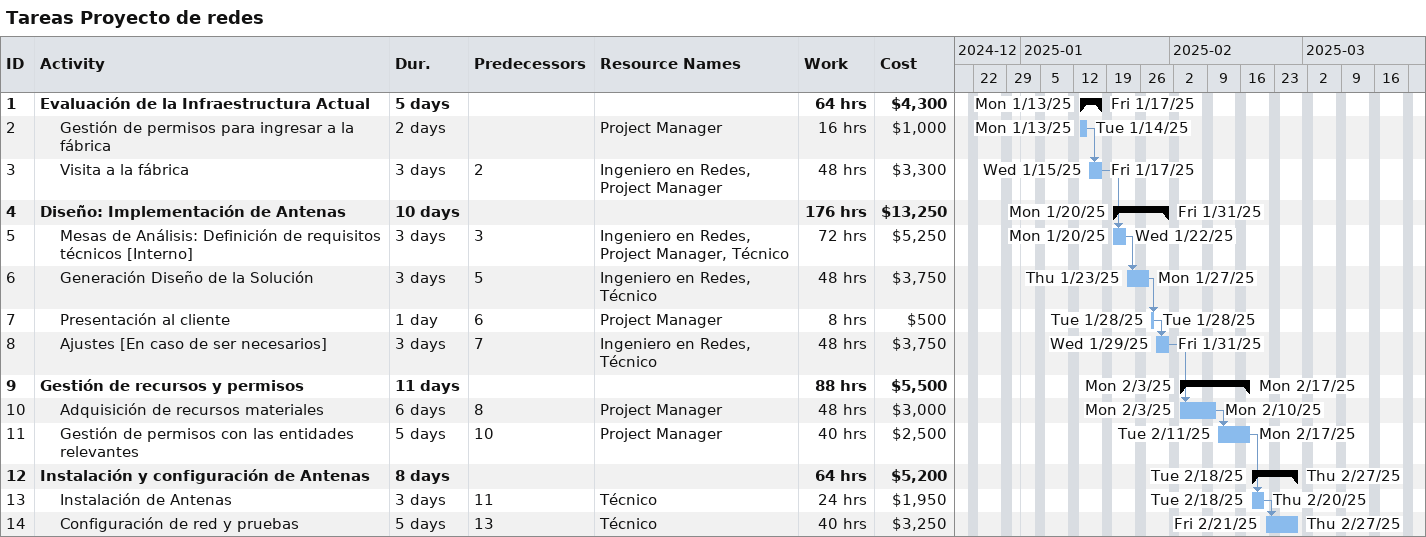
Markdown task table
Tareas Proyecto de redes

| ID | Level | Task | Duration | Start | Finish | Predecessors | Resources | Work (h) | Cost ($) |
|---|---|---|---|---|---|---|---|---|---|
| 1 | 1 | **Evaluación de la Infraestructura Actual** | 5d | 2025-01-13 | 2025-01-17 |  |  | 64 | 4300 |
| 2 | 2 | Gestión de permisos para ingresar a la fábrica | 2d | 2025-01-13 | 2025-01-14 |  | Project Manager | 16 | 1000 |
| 3 | 2 | Visita a la fábrica | 3d | 2025-01-15 | 2025-01-17 | 2 | Ingeniero en Redes, Project Manager | 48 | 3300 |
| 4 | 1 | **Diseño: Implementación de Antenas** | 10d | 2025-01-20 | 2025-01-31 |  |  | 176 | 13250 |
| 5 | 2 | Mesas de Análisis: Definición de requisitos técnicos [Interno] | 3d | 2025-01-20 | 2025-01-22 | 3 | Ingeniero en Redes, Project Manager, Técnico | 72 | 5250 |
| 6 | 2 | Generación Diseño de la Solución | 3d | 2025-01-23 | 2025-01-27 | 5 | Ingeniero en Redes, Técnico | 48 | 3750 |
| 7 | 2 | Presentación al cliente | 1d | 2025-01-28 | 2025-01-28 | 6 | Project Manager | 8 | 500 |
| 8 | 2 | Ajustes [En caso de ser necesarios] | 3d | 2025-01-29 | 2025-01-31 | 7 | Ingeniero en Redes, Técnico | 48 | 3750 |
| 9 | 1 | **Gestión de recursos y permisos** | 11d | 2025-02-03 | 2025-02-17 |  |  | 88 | 5500 |
| 10 | 2 | Adquisición de recursos materiales | 6d | 2025-02-03 | 2025-02-10 | 8 | Project Manager | 48 | 3000 |
| 11 | 2 | Gestión de permisos con las entidades relevantes | 5d | 2025-02-11 | 2025-02-17 | 10 | Project Manager | 40 | 2500 |
| 12 | 1 | **Instalación y configuración de Antenas** | 8d | 2025-02-18 | 2025-02-27 |  |  | 64 | 5200 |
| 13 | 2 | Instalación de Antenas | 3d | 2025-02-18 | 2025-02-20 | 11 | Técnico | 24 | 1950 |
| 14 | 2 | Configuración de red y pruebas | 5d | 2025-02-21 | 2025-02-27 | 13 | Técnico | 40 | 3250 |
